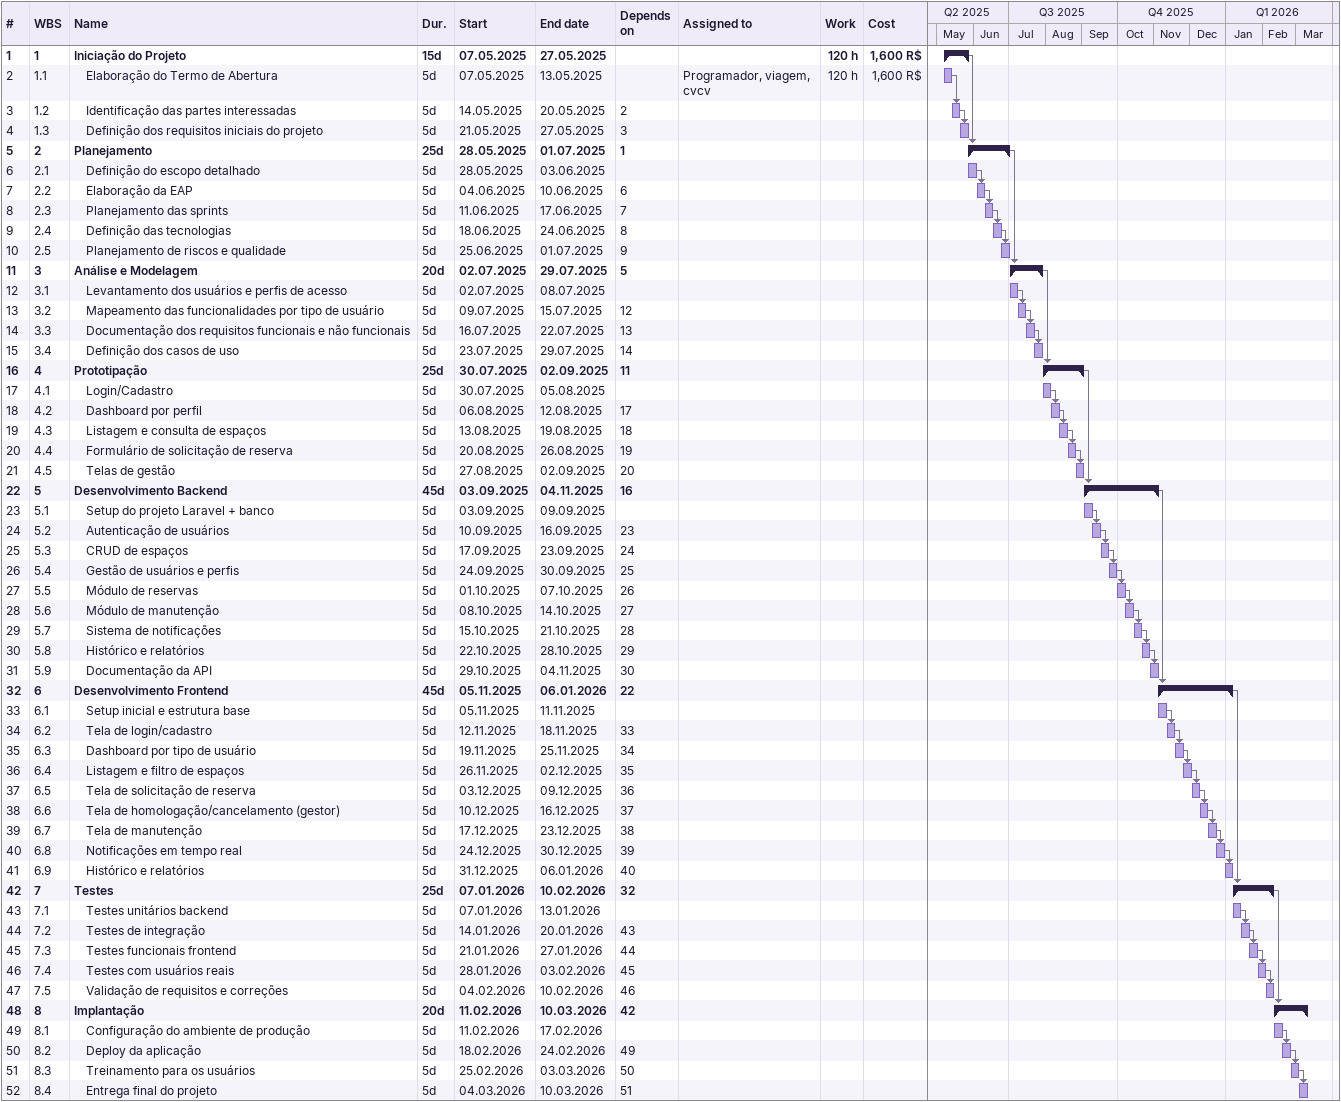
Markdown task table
| ID | WBS | Task | Duration | Start | Finish | Predecessors | Resources | Work (h) | Cost (R$) |
|---|---|---|---|---|---|---|---|---|---|
| 1 | 1 | **Iniciação do Projeto** | 15d | 2025-05-07 | 2025-05-27 |  |  | 120 | 1600 |
| 2 | 1.1 | Elaboração do Termo de Abertura | 5d | 2025-05-07 | 2025-05-13 |  | Programador, viagem, cvcv | 120 | 1600 |
| 3 | 1.2 | Identificação das partes interessadas | 5d | 2025-05-14 | 2025-05-20 | 2 |  |  |  |
| 4 | 1.3 | Definição dos requisitos iniciais do projeto | 5d | 2025-05-21 | 2025-05-27 | 3 |  |  |  |
| 5 | 2 | **Planejamento** | 25d | 2025-05-28 | 2025-07-01 | 1 |  |  |  |
| 6 | 2.1 | Definição do escopo detalhado | 5d | 2025-05-28 | 2025-06-03 |  |  |  |  |
| 7 | 2.2 | Elaboração da EAP | 5d | 2025-06-04 | 2025-06-10 | 6 |  |  |  |
| 8 | 2.3 | Planejamento das sprints | 5d | 2025-06-11 | 2025-06-17 | 7 |  |  |  |
| 9 | 2.4 | Definição das tecnologias | 5d | 2025-06-18 | 2025-06-24 | 8 |  |  |  |
| 10 | 2.5 | Planejamento de riscos e qualidade | 5d | 2025-06-25 | 2025-07-01 | 9 |  |  |  |
| 11 | 3 | **Análise e Modelagem** | 20d | 2025-07-02 | 2025-07-29 | 5 |  |  |  |
| 12 | 3.1 | Levantamento dos usuários e perfis de acesso | 5d | 2025-07-02 | 2025-07-08 |  |  |  |  |
| 13 | 3.2 | Mapeamento das funcionalidades por tipo de usuário | 5d | 2025-07-09 | 2025-07-15 | 12 |  |  |  |
| 14 | 3.3 | Documentação dos requisitos funcionais e não funcionais | 5d | 2025-07-16 | 2025-07-22 | 13 |  |  |  |
| 15 | 3.4 | Definição dos casos de uso | 5d | 2025-07-23 | 2025-07-29 | 14 |  |  |  |
| 16 | 4 | **Prototipação** | 25d | 2025-07-30 | 2025-09-02 | 11 |  |  |  |
| 17 | 4.1 | Login/Cadastro | 5d | 2025-07-30 | 2025-08-05 |  |  |  |  |
| 18 | 4.2 | Dashboard por perfil | 5d | 2025-08-06 | 2025-08-12 | 17 |  |  |  |
| 19 | 4.3 | Listagem e consulta de espaços | 5d | 2025-08-13 | 2025-08-19 | 18 |  |  |  |
| 20 | 4.4 | Formulário de solicitação de reserva | 5d | 2025-08-20 | 2025-08-26 | 19 |  |  |  |
| 21 | 4.5 | Telas de gestão | 5d | 2025-08-27 | 2025-09-02 | 20 |  |  |  |
| 22 | 5 | **Desenvolvimento Backend** | 45d | 2025-09-03 | 2025-11-04 | 16 |  |  |  |
| 23 | 5.1 | Setup do projeto Laravel + banco | 5d | 2025-09-03 | 2025-09-09 |  |  |  |  |
| 24 | 5.2 | Autenticação de usuários | 5d | 2025-09-10 | 2025-09-16 | 23 |  |  |  |
| 25 | 5.3 | CRUD de espaços | 5d | 2025-09-17 | 2025-09-23 | 24 |  |  |  |
| 26 | 5.4 | Gestão de usuários e perfis | 5d | 2025-09-24 | 2025-09-30 | 25 |  |  |  |
| 27 | 5.5 | Módulo de reservas | 5d | 2025-10-01 | 2025-10-07 | 26 |  |  |  |
| 28 | 5.6 | Módulo de manutenção | 5d | 2025-10-08 | 2025-10-14 | 27 |  |  |  |
| 29 | 5.7 | Sistema de notificações | 5d | 2025-10-15 | 2025-10-21 | 28 |  |  |  |
| 30 | 5.8 | Histórico e relatórios | 5d | 2025-10-22 | 2025-10-28 | 29 |  |  |  |
| 31 | 5.9 | Documentação da API | 5d | 2025-10-29 | 2025-11-04 | 30 |  |  |  |
| 32 | 6 | **Desenvolvimento Frontend** | 45d | 2025-11-05 | 2026-01-06 | 22 |  |  |  |
| 33 | 6.1 | Setup inicial e estrutura base | 5d | 2025-11-05 | 2025-11-11 |  |  |  |  |
| 34 | 6.2 | Tela de login/cadastro | 5d | 2025-11-12 | 2025-11-18 | 33 |  |  |  |
| 35 | 6.3 | Dashboard por tipo de usuário | 5d | 2025-11-19 | 2025-11-25 | 34 |  |  |  |
| 36 | 6.4 | Listagem e filtro de espaços | 5d | 2025-11-26 | 2025-12-02 | 35 |  |  |  |
| 37 | 6.5 | Tela de solicitação de reserva | 5d | 2025-12-03 | 2025-12-09 | 36 |  |  |  |
| 38 | 6.6 | Tela de homologação/cancelamento (gestor) | 5d | 2025-12-10 | 2025-12-16 | 37 |  |  |  |
| 39 | 6.7 | Tela de manutenção | 5d | 2025-12-17 | 2025-12-23 | 38 |  |  |  |
| 40 | 6.8 | Notificações em tempo real | 5d | 2025-12-24 | 2025-12-30 | 39 |  |  |  |
| 41 | 6.9 | Histórico e relatórios | 5d | 2025-12-31 | 2026-01-06 | 40 |  |  |  |
| 42 | 7 | **Testes** | 25d | 2026-01-07 | 2026-02-10 | 32 |  |  |  |
| 43 | 7.1 | Testes unitários backend | 5d | 2026-01-07 | 2026-01-13 |  |  |  |  |
| 44 | 7.2 | Testes de integração | 5d | 2026-01-14 | 2026-01-20 | 43 |  |  |  |
| 45 | 7.3 | Testes funcionais frontend | 5d | 2026-01-21 | 2026-01-27 | 44 |  |  |  |
| 46 | 7.4 | Testes com usuários reais | 5d | 2026-01-28 | 2026-02-03 | 45 |  |  |  |
| 47 | 7.5 | Validação de requisitos e correções | 5d | 2026-02-04 | 2026-02-10 | 46 |  |  |  |
| 48 | 8 | **Implantação** | 20d | 2026-02-11 | 2026-03-10 | 42 |  |  |  |
| 49 | 8.1 | Configuração do ambiente de produção | 5d | 2026-02-11 | 2026-02-17 |  |  |  |  |
| 50 | 8.2 | Deploy da aplicação | 5d | 2026-02-18 | 2026-02-24 | 49 |  |  |  |
| 51 | 8.3 | Treinamento para os usuários | 5d | 2026-02-25 | 2026-03-03 | 50 |  |  |  |
| 52 | 8.4 | Entrega final do projeto | 5d | 2026-03-04 | 2026-03-10 | 51 |  |  |  |
